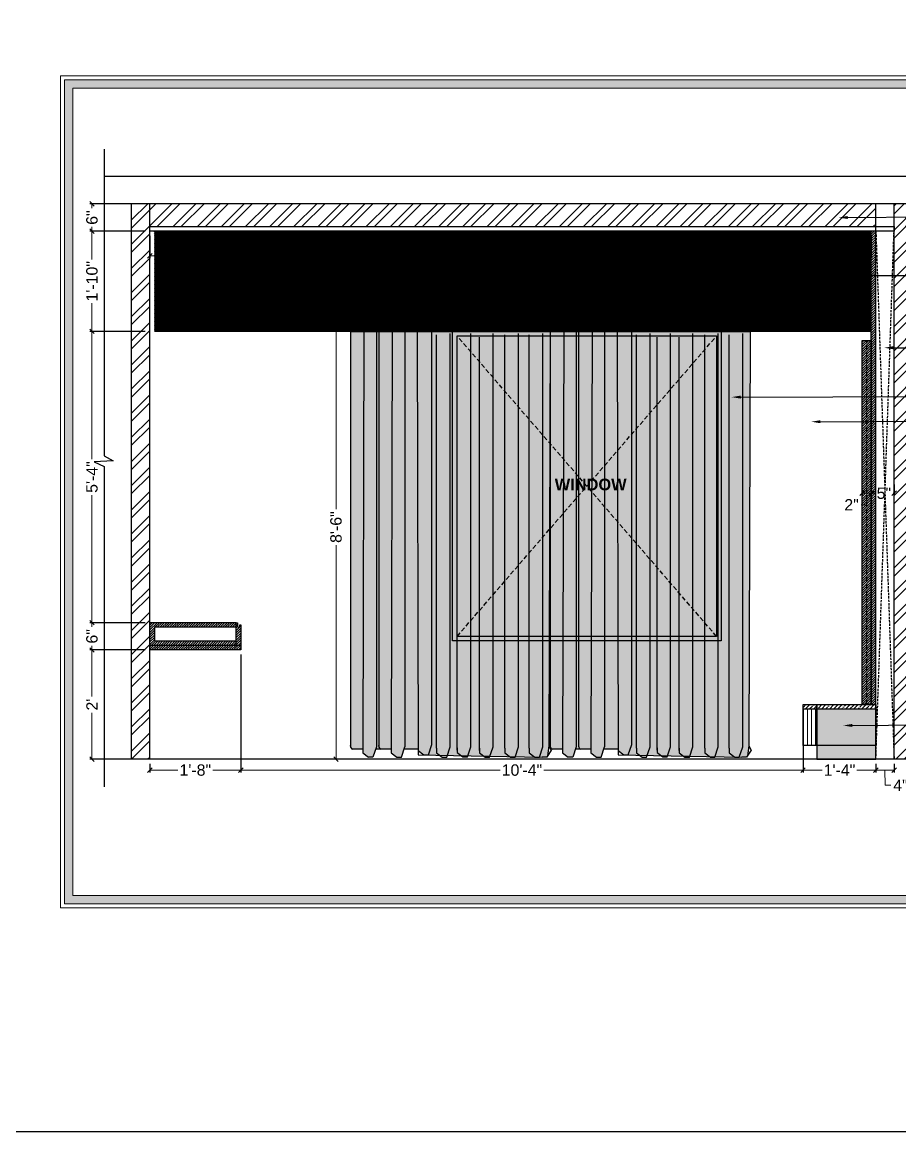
# Model space of a CAD drawing. Header units: millimetres. Extents: x 133760 to 136133, y -184957 to -182282.
# Drawn here: x 134083.9 to 134276.7, y -184956.9 to -184713.2 of the extents above; entities that cross this region are included whole.
import ezdxf
from ezdxf import colors
from ezdxf.entities.mleader import LeaderData, LeaderLine
from ezdxf.math import Vec2, Vec3

# ---------------------------------------------------------------- set-up
doc = ezdxf.new("R2010")
doc.units = ezdxf.units.MM
doc.header["$MEASUREMENT"] = 0
doc.header["$PDMODE"] = 35
doc.linetypes.add('00 . GROUND FLOOR$0$DASHED', pattern=[0.75, 0.5, -0.25])
doc.linetypes.add('DASHEDX2', pattern=[1.5, 1, -0.5])
doc.layers.get('Defpoints').update_dxf_attribs({"color": 220})
doc.layers.add('AR HATCH-7', color=7, linetype='Continuous')
doc.layers.add('Interior', color=250, linetype='Continuous')
for name, color, linetype, lineweight in [('Dimension', 10, 'DASHEDX2', 20), ('el', 7, 'Continuous', 20), ('Electrical', 84, 'Continuous', 30), ('ELEVATION', 250, 'Continuous', 9), ('FURNITURE', 32, 'Continuous', 9), ('FURNITURE-1', 252, 'Continuous', 13), ('GF FALSE CEILING', 6, 'Continuous', 35), ('hatch-rcc', 251, 'Continuous', 9), ('SECTION ( SLAB PLine )', 104, 'Continuous', 30), ('Text', 7, 'Continuous', 15), ('text1', 1, 'Continuous', 15), ('wall', 7, 'Continuous', 30)]:
    doc.layers.add(name, color=color, linetype=linetype, lineweight=lineweight)
doc.styles.add('Arial', font='arial.ttf')
doc.styles.get("Standard").update_dxf_attribs({"font": 'arial.ttf', "height": 6})
doc.styles.add('style4', font='ARIALN.TTF')
doc.dimstyles.new('ISO-25', dxfattribs={"dimtxt": 2.5, "dimasz": 1, "dimexe": 0.5, "dimexo": 1, "dimtad": 0, "dimdec": 0, "dimlunit": 4, "dimtxsty": 'Arial', "dimblk": 'OBLIQUE', "dimcen": 2.5, "dimclrd": 1, "dimclre": 1, "dimclrt": 5, "dimadec": 0, "dimazin": 0, "dimtfac": 1, "dimtdec": 0, "dimtmove": 0, "dimatfit": 3, "dimfxl": 1, "dimtfillclr": 5, "dimlwd": -1, "dimarcsym": 0})
pattern_1 = [(45, (-151.1323, -603.55936), (-0.26516504294, 0.26516504294), [])]

# ---------------------------------------------------------------- blocks, each defined once
blk = doc.blocks.new('TRFDGS')
at = {"lineweight": 25, "true_color": 0xfaf4e5, "transparency": 33554687}
h = blk.add_hatch(color=7, dxfattribs=at)
h.dxf.hatch_style = 1
h.paths.add_polyline_path([(16728.05, -15799.32), (16728.05, -15751.97), (16701.87, -15751.89), (16701.87, -15843.78), (16701.1, -15846.09), (16726.4, -15846.55), (16727.41, -15846.55), (16727.61, -15846.25), (16727.91, -15844.04)])
h.paths.add_polyline_path([(16695.83, -15751.84), (16693.05, -15751.84), (16692.81, -15844.54), (16692.81, -15845.61), (16694.07, -15846.55), (16695.08, -15846.55), (16695.83, -15844.29)])
h.paths.add_polyline_path([(16698.62, -15751.84), (16695.83, -15751.84), (16695.83, -15844.29), (16695.66, -15844.79), (16698.85, -15844.79), (16698.85, -15844.03)])
h.paths.add_polyline_path([(16701.87, -15751.89), (16701.87, -15751.84), (16698.62, -15751.84), (16698.85, -15845.11), (16700.11, -15846.05), (16701.11, -15846.05), (16701.87, -15843.78)])
h.paths.add_polyline_path([(16693.05, -15751.84), (16690.04, -15751.84), (16690.04, -15844.29, 0.227959), (16690.54, -15844.79), (16692.54, -15844.79), (16692.81, -15844.79), (16692.81, -15844.54)])
h.paths.add_polyline_path([(16689.52, -15751.84), (16686.74, -15751.84), (16686.5, -15844.54), (16686.5, -15845.61), (16687.76, -15846.55), (16688.77, -15846.55), (16689.52, -15844.29)])
h.paths.add_polyline_path([(16690.04, -15751.84), (16689.52, -15751.84), (16689.52, -15844.29), (16689.36, -15844.79), (16690.54, -15844.79, -0.414055), (16690.04, -15843.74)])
h.paths.add_polyline_path([(16686.74, -15751.84), (16683.73, -15751.84), (16683.73, -15844.29, 0.227959), (16684.24, -15844.79), (16686.5, -15844.79), (16686.5, -15844.54)])
at = {"lineweight": 25}
for p, q in [((16683.73, -15751.84), (16683.73, -15844.29)), ((16686.74, -15751.84), (16686.5, -15844.54)), ((16689.52, -15751.84), (16689.52, -15844.29)), ((16690.04, -15751.84), (16690.04, -15844.29)), ((16693.05, -15751.84), (16692.81, -15844.54)), ((16695.83, -15751.84), (16695.83, -15844.29)), ((16698.62, -15751.84), (16698.85, -15846.05)), ((16701.87, -15843.78), (16701.87, -15751.84)), ((16702.92, -15844.54), (16702.92, -15752.59)), ((16705.94, -15844.29), (16705.94, -15752.34)), ((16707.5, -15845.04), (16707.5, -15753.09)), ((16710.52, -15844.25), (16710.52, -15752.31)), ((16712.46, -15845.07), (16712.46, -15753.13)), ((16715.48, -15844.29), (16715.48, -15752.34)), ((16718.11, -15844.54), (16718.11, -15752.59)), ((16721.13, -15844.29), (16721.13, -15752.34)), ((16723.54, -15844.54), (16723.54, -15752.59)), ((16726.56, -15844.29), (16726.56, -15752.34)), ((16728.19, -15751.84), (16727.91, -15844.04)), ((16686.5, -15844.79), (16684.24, -15844.79)), ((16686.5, -15844.54), (16686.5, -15845.61)), ((16689.52, -15844.29), (16688.77, -15846.55)), ((16692.54, -15844.79), (16689.36, -15844.79)), ((16692.81, -15844.79), (16690.54, -15844.79)), ((16698.85, -15844.79), (16695.66, -15844.79)), ((16727.91, -15844.04), (16727.61, -15846.25)), ((16727.91, -15844.04), (16728.41, -15845.04)), ((16686.5, -15845.61), (16687.76, -15846.55)), ((16688.77, -15846.55), (16687.76, -15846.55)), ((16698.85, -15846.05), (16726.4, -15846.55)), ((16727.41, -15846.55), (16726.4, -15846.55)), ((16728.41, -15845.04), (16727.41, -15846.55))]:
    blk.add_line(p, q, dxfattribs=at)
for points in [[(16692.81, -15844.54), (16692.81, -15845.61), (16694.07, -15846.55), (16695.08, -15846.55), (16695.83, -15844.29)], [(16698.85, -15844.03), (16698.85, -15845.1), (16700.11, -15846.05), (16701.11, -15846.05), (16701.87, -15843.78)], [(16702.92, -15844.54), (16702.92, -15845.61), (16704.17, -15846.55), (16705.18, -15846.55), (16705.94, -15844.29)], [(16707.5, -15844.5), (16707.5, -15845.57), (16708.76, -15846.52), (16709.76, -15846.52), (16710.52, -15844.25)], [(16712.46, -15844.54), (16712.46, -15845.61), (16713.72, -15846.55), (16714.72, -15846.55), (16715.48, -15844.29)], [(16718.11, -15844.54), (16718.11, -15845.61), (16719.37, -15846.55), (16720.38, -15846.55), (16721.13, -15844.29)], [(16723.54, -15844.54), (16723.54, -15845.61), (16724.8, -15846.55), (16725.81, -15846.55), (16726.56, -15844.29)]]:
    blk.add_lwpolyline(points, dxfattribs=at)
for centre in [(16684.51, -15844.01), (16690.82, -15844.01)]:
    blk.add_arc(centre, 0.823, 160.6987, 250.6678, dxfattribs=at)
at = {"layer": 'Interior', "lineweight": 25}
for p, q in [((16683.73, -15751.84), (16728.19, -15751.97)), ((16690.04, -15751.84), (16728.19, -15751.84))]:
    blk.add_line(p, q, dxfattribs=at)
blk = doc.blocks.new('_Oblique')
at = {"layer": 'wall', "color": 0, "lineweight": -2}
blk.add_line((-0.5, -0.5), (0.5, 0.5), dxfattribs=at)
blk = doc.blocks.new('*D132')
at = {"layer": 'Defpoints', "color": 0, "transparency": 16777216}
for p in [(134131.93, -184851.08), (134111.93, -184875.08), (134131.93, -184877.47)]:
    blk.add_point(p, dxfattribs=at)
at = {"layer": 'FURNITURE', "color": 1, "lineweight": -2, "transparency": 16777216}
for p, q in [((134131.93, -184852.08), (134131.93, -184877.97)), ((134111.93, -184876.08), (134111.93, -184877.97))]:
    blk.add_line(p, q, dxfattribs=at)
at = {"layer": 'FURNITURE', "color": 1, "transparency": 16777216}
for p, q in [((134111.93, -184877.47), (134118.1, -184877.47)), ((134131.93, -184877.47), (134125.76, -184877.47))]:
    blk.add_line(p, q, dxfattribs=at)
at = {"layer": 'FURNITURE', "color": 1, "transparency": 16777216, "rotation": 180}
blk.add_blockref('_Oblique', (134111.93, -184877.47), dxfattribs=at)
at = {"layer": 'FURNITURE', "color": 1, "transparency": 16777216}
blk.add_blockref('_Oblique', (134131.93, -184877.47), dxfattribs=at)
at = {"layer": 'FURNITURE', "color": 5, "lineweight": 0, "transparency": 16777216, "insert": (134121.93, -184877.47), "char_height": 2.5, "attachment_point": 5, "style": 'Arial'}
blk.add_mtext('1\'-8"', dxfattribs=at)
blk = doc.blocks.new('*D133')
at = {"layer": 'Defpoints', "color": 0, "transparency": 16777216}
for p in [(134131.93, -184851.08), (134255.43, -184867.58), (134255.43, -184877.47)]:
    blk.add_point(p, dxfattribs=at)
at = {"layer": 'FURNITURE', "color": 1, "lineweight": -2, "transparency": 16777216}
for p, q in [((134131.93, -184852.08), (134131.93, -184877.97)), ((134255.43, -184868.58), (134255.43, -184877.97))]:
    blk.add_line(p, q, dxfattribs=at)
at = {"layer": 'FURNITURE', "color": 1, "transparency": 16777216}
for p, q in [((134131.93, -184877.47), (134188.88, -184877.47)), ((134255.43, -184877.47), (134198.48, -184877.47))]:
    blk.add_line(p, q, dxfattribs=at)
at = {"layer": 'FURNITURE', "color": 1, "transparency": 16777216, "rotation": 180}
blk.add_blockref('_Oblique', (134131.93, -184877.47), dxfattribs=at)
at = {"layer": 'FURNITURE', "color": 1, "transparency": 16777216}
blk.add_blockref('_Oblique', (134255.43, -184877.47), dxfattribs=at)
at = {"layer": 'FURNITURE', "color": 5, "lineweight": 0, "transparency": 16777216, "insert": (134193.68, -184877.47), "char_height": 2.5, "attachment_point": 5, "style": 'Arial'}
blk.add_mtext('10\'-4"', dxfattribs=at)
blk = doc.blocks.new('*D134')
at = {"layer": 'Defpoints', "color": 0, "transparency": 16777216}
for p in [(134255.43, -184867.58), (134271.43, -184875.08), (134271.43, -184877.47)]:
    blk.add_point(p, dxfattribs=at)
at = {"layer": 'FURNITURE', "color": 1, "lineweight": -2, "transparency": 16777216}
for p, q in [((134255.43, -184868.58), (134255.43, -184877.97)), ((134271.43, -184876.08), (134271.43, -184877.97))]:
    blk.add_line(p, q, dxfattribs=at)
at = {"layer": 'FURNITURE', "color": 1, "transparency": 16777216}
for p, q in [((134255.43, -184877.47), (134259.6, -184877.47)), ((134271.43, -184877.47), (134267.26, -184877.47))]:
    blk.add_line(p, q, dxfattribs=at)
at = {"layer": 'FURNITURE', "color": 1, "transparency": 16777216, "rotation": 180}
blk.add_blockref('_Oblique', (134255.43, -184877.47), dxfattribs=at)
at = {"layer": 'FURNITURE', "color": 1, "transparency": 16777216}
blk.add_blockref('_Oblique', (134271.43, -184877.47), dxfattribs=at)
at = {"layer": 'FURNITURE', "color": 5, "lineweight": 0, "transparency": 16777216, "insert": (134263.43, -184877.47), "char_height": 2.5, "attachment_point": 5, "style": 'Arial'}
blk.add_mtext('1\'-4"', dxfattribs=at)
blk = doc.blocks.new('*D135')
at = {"layer": 'Defpoints', "color": 0, "transparency": 16777216}
for p in [(134271.43, -184875.08), (134275.43, -184875.08), (134275.43, -184877.47)]:
    blk.add_point(p, dxfattribs=at)
at = {"layer": 'FURNITURE', "color": 1, "lineweight": -2, "transparency": 16777216}
for p, q in [((134271.43, -184876.08), (134271.43, -184877.97)), ((134275.43, -184876.08), (134275.43, -184877.97))]:
    blk.add_line(p, q, dxfattribs=at)
at = {"layer": 'FURNITURE', "color": 1, "transparency": 16777216}
for p, q in [((134271.43, -184877.47), (134275.43, -184877.47)), ((134273.43, -184877.47), (134273.48, -184880.8)), ((134273.48, -184880.8), (134274.73, -184880.8))]:
    blk.add_line(p, q, dxfattribs=at)
at = {"layer": 'FURNITURE', "color": 1, "transparency": 16777216, "rotation": 180}
blk.add_blockref('_Oblique', (134271.43, -184877.47), dxfattribs=at)
at = {"layer": 'FURNITURE', "color": 1, "transparency": 16777216}
blk.add_blockref('_Oblique', (134275.43, -184877.47), dxfattribs=at)
at = {"layer": 'FURNITURE', "color": 5, "lineweight": 0, "transparency": 16777216, "insert": (134276.84, -184880.8), "char_height": 2.5, "attachment_point": 5, "style": 'Arial'}
blk.add_mtext('4"', dxfattribs=at)
blk = doc.blocks.new('*D136')
at = {"layer": 'Defpoints', "color": 0, "transparency": 16777216}
for p in [(134099.23, -184851.08), (134111.93, -184851.08), (134111.93, -184875.08)]:
    blk.add_point(p, dxfattribs=at)
at = {"layer": 'FURNITURE', "color": 1, "lineweight": -2, "transparency": 16777216}
for p, q in [((134110.93, -184851.08), (134098.73, -184851.08)), ((134110.93, -184875.08), (134098.73, -184875.08))]:
    blk.add_line(p, q, dxfattribs=at)
at = {"layer": 'FURNITURE', "color": 1, "transparency": 16777216}
for p, q in [((134099.23, -184851.08), (134099.23, -184861.28)), ((134099.23, -184875.08), (134099.23, -184864.88))]:
    blk.add_line(p, q, dxfattribs=at)
for p, rotation in [((134099.23, -184851.08), 90), ((134099.23, -184875.08), 270)]:
    blk.add_blockref('_Oblique', p, dxfattribs=dict(at, rotation=rotation))
at = {"layer": 'FURNITURE', "color": 5, "lineweight": 0, "transparency": 16777216, "insert": (134099.23, -184863.08), "char_height": 2.5, "attachment_point": 5, "rotation": 90, "style": 'Arial'}
blk.add_mtext("2'", dxfattribs=at)
blk = doc.blocks.new('*D137')
at = {"layer": 'Defpoints', "color": 0, "transparency": 16777216}
for p in [(134099.23, -184845.08), (134111.93, -184845.08), (134111.93, -184851.08)]:
    blk.add_point(p, dxfattribs=at)
at = {"layer": 'FURNITURE', "color": 1, "lineweight": -2, "transparency": 16777216}
for p, q in [((134110.93, -184845.08), (134098.73, -184845.08)), ((134110.93, -184851.08), (134098.73, -184851.08))]:
    blk.add_line(p, q, dxfattribs=at)
at = {"layer": 'FURNITURE', "color": 1, "transparency": 16777216}
for p, q in [((134099.23, -184845.08), (134099.23, -184846.01)), ((134099.23, -184851.08), (134099.23, -184850.15))]:
    blk.add_line(p, q, dxfattribs=at)
for p, rotation in [((134099.23, -184845.08), 90), ((134099.23, -184851.08), 270)]:
    blk.add_blockref('_Oblique', p, dxfattribs=dict(at, rotation=rotation))
at = {"layer": 'FURNITURE', "color": 5, "lineweight": 0, "transparency": 16777216, "insert": (134099.23, -184848.08), "char_height": 2.5, "attachment_point": 5, "rotation": 90, "style": 'Arial'}
blk.add_mtext('6"', dxfattribs=at)
blk = doc.blocks.new('*D138')
at = {"layer": 'Defpoints', "color": 0, "transparency": 16777216}
for p in [(134099.23, -184781.08), (134111.93, -184781.08), (134111.93, -184845.08)]:
    blk.add_point(p, dxfattribs=at)
at = {"layer": 'FURNITURE', "color": 1, "lineweight": -2, "transparency": 16777216}
for p, q in [((134110.93, -184781.08), (134098.73, -184781.08)), ((134110.93, -184845.08), (134098.73, -184845.08))]:
    blk.add_line(p, q, dxfattribs=at)
at = {"layer": 'FURNITURE', "color": 1, "transparency": 16777216}
for p, q in [((134099.23, -184781.08), (134099.23, -184809.13)), ((134099.23, -184845.08), (134099.23, -184817.03))]:
    blk.add_line(p, q, dxfattribs=at)
for p, rotation in [((134099.23, -184781.08), 90), ((134099.23, -184845.08), 270)]:
    blk.add_blockref('_Oblique', p, dxfattribs=dict(at, rotation=rotation))
at = {"layer": 'FURNITURE', "color": 5, "lineweight": 0, "transparency": 16777216, "insert": (134099.23, -184813.08), "char_height": 2.5, "attachment_point": 5, "rotation": 90, "style": 'Arial'}
blk.add_mtext('5\'-4"', dxfattribs=at)
blk = doc.blocks.new('*D139')
at = {"layer": 'Defpoints', "color": 0, "transparency": 16777216}
for p in [(134099.23, -184759.08), (134111.93, -184759.08), (134111.93, -184781.08)]:
    blk.add_point(p, dxfattribs=at)
at = {"layer": 'FURNITURE', "color": 1, "lineweight": -2, "transparency": 16777216}
for p, q in [((134110.93, -184759.08), (134098.73, -184759.08)), ((134110.93, -184781.08), (134098.73, -184781.08))]:
    blk.add_line(p, q, dxfattribs=at)
at = {"layer": 'FURNITURE', "color": 1, "transparency": 16777216}
for p, q in [((134099.23, -184759.08), (134099.23, -184765.28)), ((134099.23, -184781.08), (134099.23, -184774.88))]:
    blk.add_line(p, q, dxfattribs=at)
for p, rotation in [((134099.23, -184759.08), 90), ((134099.23, -184781.08), 270)]:
    blk.add_blockref('_Oblique', p, dxfattribs=dict(at, rotation=rotation))
at = {"layer": 'FURNITURE', "color": 5, "lineweight": 0, "transparency": 16777216, "insert": (134099.23, -184770.08), "char_height": 2.5, "attachment_point": 5, "rotation": 90, "style": 'Arial'}
blk.add_mtext('1\'-10"', dxfattribs=at)
blk = doc.blocks.new('*D140')
at = {"layer": 'Defpoints', "color": 0, "transparency": 16777216}
for p in [(134099.23, -184753.08), (134111.93, -184753.08), (134111.93, -184759.08)]:
    blk.add_point(p, dxfattribs=at)
at = {"layer": 'FURNITURE', "color": 1, "lineweight": -2, "transparency": 16777216}
for p, q in [((134110.93, -184753.08), (134098.73, -184753.08)), ((134110.93, -184759.08), (134098.73, -184759.08))]:
    blk.add_line(p, q, dxfattribs=at)
at = {"layer": 'FURNITURE', "color": 1, "transparency": 16777216}
for p, q in [((134099.23, -184753.08), (134099.23, -184754.01)), ((134099.23, -184759.08), (134099.23, -184758.15))]:
    blk.add_line(p, q, dxfattribs=at)
for p, rotation in [((134099.23, -184753.08), 90), ((134099.23, -184759.08), 270)]:
    blk.add_blockref('_Oblique', p, dxfattribs=dict(at, rotation=rotation))
at = {"layer": 'FURNITURE', "color": 5, "lineweight": 0, "transparency": 16777216, "insert": (134099.23, -184756.08), "char_height": 2.5, "attachment_point": 5, "rotation": 90, "style": 'Arial'}
blk.add_mtext('6"', dxfattribs=at)
blk = doc.blocks.new('zw$7A8B')
at = {"layer": 'Electrical', "lineweight": 9}
for p, q in [((0, 12), (0, 2.9)), ((0.28, 2.07), (47.72, 2.07)), ((0.81, 1.24), (47.19, 1.24)), ((3.04, 0), (44.96, 0))]:
    blk.add_line(p, q, dxfattribs=at)
at = {"layer": 'Electrical', "lineweight": 9, "ltscale": 2}
for p, q in [((0, 12), (48, 12)), ((0, 2.9), (0, 12)), ((48, 12), (48, 2.9)), ((48, 2.9), (0, 2.9))]:
    blk.add_line(p, q, dxfattribs=at)
at = {"layer": 'Electrical', "lineweight": 9, "ltscale": 15}
for p, q in [((0, 10.69), (48, 10.69)), ((0, 9.53), (48, 9.53))]:
    blk.add_line(p, q, dxfattribs=at)
at = {"layer": 'Electrical', "lineweight": 9}
for centre, start, end in [((3.61, 3.64), 191.5479, 261.1486), ((44.39, 3.64), 278.8514, 348.4521)]:
    blk.add_arc(centre, 3.68, start, end, dxfattribs=at)
at = {"layer": 'Electrical', "ltscale": 10, "insert": (21.28, 7.81), "char_height": 2.929, "width": 6.7046, "attachment_point": 1}
blk.add_mtext('AC', dxfattribs=at)
blk = doc.blocks.new('*D141')
at = {"layer": 'Defpoints', "color": 0, "transparency": 16777216}
for p in [(134111.93, -184759.08), (134191.18, -184764.49), (134191.18, -184768.59)]:
    blk.add_point(p, dxfattribs=at)
at = {"layer": 'FURNITURE', "color": 1, "lineweight": -2, "transparency": 16777216}
for p, q in [((134111.93, -184760.08), (134111.93, -184764.99)), ((134191.18, -184767.59), (134191.18, -184763.99))]:
    blk.add_line(p, q, dxfattribs=at)
at = {"layer": 'FURNITURE', "color": 1, "transparency": 16777216}
for p, q in [((134111.93, -184764.49), (134147.6, -184764.49)), ((134191.18, -184764.49), (134155.51, -184764.49))]:
    blk.add_line(p, q, dxfattribs=at)
at = {"layer": 'FURNITURE', "color": 1, "transparency": 16777216, "rotation": 180}
blk.add_blockref('_Oblique', (134111.93, -184764.49), dxfattribs=at)
at = {"layer": 'FURNITURE', "color": 1, "transparency": 16777216}
blk.add_blockref('_Oblique', (134191.18, -184764.49), dxfattribs=at)
at = {"layer": 'FURNITURE', "color": 5, "lineweight": 0, "transparency": 16777216, "insert": (134151.55, -184764.49), "char_height": 2.5, "attachment_point": 5, "style": 'Arial'}
blk.add_mtext('6\'-7"', dxfattribs=at)
blk = doc.blocks.new('*D142')
at = {"layer": 'Defpoints', "color": 0, "transparency": 16777216}
for p in [(134270.43, -184759.08), (134270.43, -184764.49), (134191.18, -184768.59)]:
    blk.add_point(p, dxfattribs=at)
at = {"layer": 'FURNITURE', "color": 1, "lineweight": -2, "transparency": 16777216}
for p, q in [((134270.43, -184760.08), (134270.43, -184764.99)), ((134191.18, -184767.59), (134191.18, -184763.99))]:
    blk.add_line(p, q, dxfattribs=at)
at = {"layer": 'FURNITURE', "color": 1, "transparency": 16777216}
for p, q in [((134191.18, -184764.49), (134226.85, -184764.49)), ((134270.43, -184764.49), (134234.76, -184764.49))]:
    blk.add_line(p, q, dxfattribs=at)
at = {"layer": 'FURNITURE', "color": 1, "transparency": 16777216, "rotation": 180}
blk.add_blockref('_Oblique', (134191.18, -184764.49), dxfattribs=at)
at = {"layer": 'FURNITURE', "color": 1, "transparency": 16777216}
blk.add_blockref('_Oblique', (134270.43, -184764.49), dxfattribs=at)
at = {"layer": 'FURNITURE', "color": 5, "lineweight": 0, "transparency": 16777216, "insert": (134230.8, -184764.49), "char_height": 2.5, "attachment_point": 5, "style": 'Arial'}
blk.add_mtext('6\'-7"', dxfattribs=at)
blk = doc.blocks.new('*D33')
at = {"layer": 'Defpoints', "color": 0, "transparency": 16777216}
for p in [(134270.43, -184813.7), (134275.43, -184813.7), (134275.43, -184816.65)]:
    blk.add_point(p, dxfattribs=at)
at = {"layer": 'FURNITURE', "color": 1, "lineweight": -2, "transparency": 16777216}
for p, q in [((134270.43, -184814.7), (134270.43, -184817.15)), ((134275.43, -184814.7), (134275.43, -184817.15))]:
    blk.add_line(p, q, dxfattribs=at)
at = {"layer": 'FURNITURE', "color": 1, "transparency": 16777216}
for p, q in [((134270.43, -184816.65), (134271.13, -184816.65)), ((134275.43, -184816.65), (134275.25, -184816.65))]:
    blk.add_line(p, q, dxfattribs=at)
at = {"layer": 'FURNITURE', "color": 1, "transparency": 16777216, "rotation": 180}
blk.add_blockref('_Oblique', (134270.43, -184816.65), dxfattribs=at)
at = {"layer": 'FURNITURE', "color": 1, "transparency": 16777216}
blk.add_blockref('_Oblique', (134275.43, -184816.65), dxfattribs=at)
at = {"layer": 'FURNITURE', "color": 5, "transparency": 16777216, "insert": (134273.19, -184816.65), "char_height": 2.5, "attachment_point": 5, "style": 'Arial'}
blk.add_mtext('5"', dxfattribs=at)
blk = doc.blocks.new('16')
at = {"layer": 'hatch-rcc', "color": 1, "lineweight": 30}
blk.add_lwpolyline([(392822.83, -38266.87), (392825.13, -38266.87), (392825.13, -38269.2), (392822.83, -38269.2)], close=True, dxfattribs=at)
at = {"layer": 'hatch-rcc', "color": 1}
blk.add_lwpolyline([(392822.89, -38266.93), (392825.07, -38266.93), (392825.07, -38269.14), (392822.89, -38269.14)], close=True, dxfattribs=at)
for centre in [(392823.98, -38267.42), (392823.44, -38268.48), (392824.52, -38268.48)]:
    blk.add_circle(centre, 0.195, dxfattribs=at)
blk = doc.blocks.new('*D167')
at = {"layer": 'Defpoints', "color": 0, "transparency": 16777216}
for p in [(134176.7, -184773.08), (134152.84, -184875.08), (134182.46, -184875.08)]:
    blk.add_point(p, dxfattribs=at)
at = {"layer": 'FURNITURE', "color": 1, "lineweight": -2, "transparency": 16777216}
for p, q in [((134175.7, -184773.08), (134152.34, -184773.08)), ((134181.46, -184875.08), (134152.34, -184875.08))]:
    blk.add_line(p, q, dxfattribs=at)
at = {"layer": 'FURNITURE', "color": 1, "transparency": 16777216}
for p, q in [((134152.84, -184773.08), (134152.84, -184820.13)), ((134152.84, -184875.08), (134152.84, -184828.03))]:
    blk.add_line(p, q, dxfattribs=at)
for p, rotation in [((134152.84, -184773.08), 90), ((134152.84, -184875.08), 270)]:
    blk.add_blockref('_Oblique', p, dxfattribs=dict(at, rotation=rotation))
at = {"layer": 'FURNITURE', "color": 5, "transparency": 16777216, "insert": (134152.84, -184824.08), "char_height": 2.5, "attachment_point": 5, "rotation": 90, "style": 'Arial'}
blk.add_mtext('8\'-6"', dxfattribs=at)
blk = doc.blocks.new('*D253')
at = {"layer": 'Defpoints', "color": 0, "transparency": 16777216}
for p in [(134270.43, -184813.7), (134268.43, -184814.96), (134268.43, -184816.65)]:
    blk.add_point(p, dxfattribs=at)
at = {"layer": 'FURNITURE', "color": 1, "lineweight": -2, "transparency": 16777216}
for p, q in [((134268.43, -184815.96), (134268.43, -184817.15)), ((134270.43, -184814.7), (134270.43, -184817.15))]:
    blk.add_line(p, q, dxfattribs=at)
at = {"layer": 'FURNITURE', "color": 1, "transparency": 16777216}
for p, q in [((134270.43, -184816.65), (134268.43, -184816.65)), ((134269.43, -184816.65), (134269.43, -184819.18)), ((134269.43, -184819.18), (134268.18, -184819.18))]:
    blk.add_line(p, q, dxfattribs=at)
at = {"layer": 'FURNITURE', "color": 1, "transparency": 16777216, "rotation": 180}
blk.add_blockref('_Oblique', (134268.43, -184816.65), dxfattribs=at)
at = {"layer": 'FURNITURE', "color": 1, "transparency": 16777216}
blk.add_blockref('_Oblique', (134270.43, -184816.65), dxfattribs=at)
at = {"layer": 'FURNITURE', "color": 5, "transparency": 16777216, "insert": (134266.09, -184819.18), "char_height": 2.5, "attachment_point": 5, "style": 'Arial'}
blk.add_mtext('2"', dxfattribs=at)

msp = doc.modelspace()

# ---------------------------------------------------------------- hatches: boundary and pattern name
at = {"layer": 'AR HATCH-7', "lineweight": 0, "true_color": 0x939598, "transparency": 33554687}
h = msp.add_hatch(dxfattribs=at)
h.set_pattern_fill('ANSI32', color=252, scale=10)
h.set_pattern_definition([(45, (-50.5192, -1639.7854), (-2.65165043, 2.65165043), []), (45, (-48.7514, -1639.7854), (-2.65165043, 2.65165043), [])])
h.paths.add_polyline_path([(134107.93, -184753.08), (134111.93, -184753.08), (134111.93, -184875.08), (134107.93, -184875.08)])
h.paths.add_polyline_path([(134280.43, -184875.08), (134275.43, -184875.08), (134275.43, -184753.08), (134280.43, -184753.08)])
at = {"layer": 'Dimension', "true_color": 0xd39e00, "transparency": 33554687}
h = msp.add_hatch(color=42, dxfattribs=at)
h.paths.add_polyline_path([(134093.19, -184725.84), (134093.19, -184906.85), (134350.35, -184906.85), (134350.35, -184725.84)])
h.paths.add_polyline_path([(134095, -184727.64), (134348.55, -184727.64), (134348.55, -184905.04), (134095, -184905.04)], flags=16)
at = {"layer": 'FURNITURE', "lineweight": 30, "true_color": 0xe5e9e2, "transparency": 33554687}
h = msp.add_hatch(dxfattribs=at)
h.set_pattern_fill('ANSI31', color=254)
h.set_pattern_definition([(45, (231.11272, -1348.14109), (-0.08838834765, 0.08838834765), [])])
h.paths.add_polyline_path([(134270.43, -184759.08), (134112.93, -184759.08), (134112.93, -184781.08), (134155.99, -184781.08), (134155.99, -184781.08), (134156.23, -184781.08), (134162.22, -184781.08), (134162.22, -184781.08), (134199.89, -184781.08), (134270.43, -184781.08)])
at = {"layer": 'FURNITURE', "lineweight": 25, "transparency": 33554534}
h = msp.add_hatch(dxfattribs=at)
h.set_pattern_fill('ANSI31', color=256, scale=3)
h.paths.add_polyline_path([(134270.43, -184759.08), (134271.43, -184759.08), (134271.43, -184863.08), (134270.43, -184863.08)])
h = msp.add_hatch(dxfattribs=at)
h.set_pattern_fill('ANSI31', color=256, scale=3)
h.paths.add_polyline_path([(134268.43, -184783.08), (134270.43, -184783.08), (134270.43, -184863.08), (134268.43, -184863.08)])
h = msp.add_hatch(dxfattribs=at)
h.set_pattern_fill('ANSI31', color=256, scale=3)
h.set_pattern_definition(pattern_1)
h.paths.add_polyline_path([(134111.93, -184847.78), (134112.93, -184847.79), (134112.93, -184849.08), (134130.93, -184849.08), (134130.93, -184850.08), (134111.93, -184850.08)])
h.paths.add_polyline_path([(134111.93, -184845.08), (134130.93, -184845.08), (134130.93, -184846.08), (134112.93, -184846.08), (134112.93, -184847.79), (134111.93, -184847.78)])
h = msp.add_hatch(dxfattribs=at)
h.set_pattern_fill('ANSI31', color=256, scale=3)
h.set_pattern_definition(pattern_1)
h.paths.add_polyline_path([(134111.93, -184850.08), (134131.93, -184850.08), (134131.93, -184851.08), (134111.93, -184851.08)])
edge = h.paths.add_edge_path()
edge.add_line((134130.93, -184845.08), (134131.18, -184845.08))
edge.add_line((134131.18, -184845.08), (134131.18, -184845.83))
edge.add_arc((134131.43, -184845.83), 0.25, 180, 360)
edge.add_line((134131.68, -184845.83), (134131.68, -184845.58))
edge.add_line((134131.68, -184845.58), (134131.93, -184845.58))
edge.add_line((134131.93, -184845.58), (134131.93, -184850.08))
edge.add_line((134131.93, -184850.08), (134130.93, -184850.08))
edge.add_line((134130.93, -184850.08), (134130.93, -184845.08))
at = {"layer": 'FURNITURE', "lineweight": 0, "true_color": 0x636466, "transparency": 33554687}
h = msp.add_hatch(dxfattribs=at)
h.set_pattern_fill('ANSI35', color=251, scale=5)
h.set_pattern_definition([(45, (-195.7714, -380.5644), (-0.8838834765, 0.8838834765), []), (45, (-194.8875, -380.5644), (-0.8838834765, 0.8838834765), [1.5625, -0.3125, 0, -0.3125])])
h.paths.add_polyline_path([(134258.43, -184863.08), (134271.43, -184863.08), (134271.43, -184864.08), (134258.43, -184864.08)])
h.paths.add_polyline_path([(134255.43, -184863.08), (134258.43, -184863.08), (134258.43, -184864.08), (134255.43, -184864.08)])
h = msp.add_hatch(dxfattribs=at)
h.set_pattern_fill('ANSI31', color=251, scale=7, angle=45)
h.set_pattern_definition([(90, (-536.4958, -90.5864), (-0.875, 0), [])])
h.paths.add_polyline_path([(134258.43, -184872.08), (134255.43, -184872.08), (134255.43, -184864.08), (134258.43, -184864.08)])
at = {"layer": 'FURNITURE', "lineweight": 0, "true_color": 0xbbab95, "transparency": 33554687}
h = msp.add_hatch(color=253, dxfattribs=at)
h.dxf.hatch_style = 1
h.paths.add_polyline_path([(134258.43, -184872.08), (134271.43, -184872.08), (134271.43, -184875.08), (134258.43, -184875.08)])
h.paths.add_polyline_path([(134258.43, -184864.08), (134271.43, -184864.08), (134271.43, -184872.08), (134258.43, -184872.08)])
at = {"layer": 'FURNITURE-1', "lineweight": 0, "transparency": 33554572}
h = msp.add_hatch(dxfattribs=at)
h.set_pattern_fill('ANSI32', color=6, scale=10)
h.set_pattern_definition([(45, (-50.5192, -1639.7854), (-2.65165043, 2.65165043), []), (45, (-48.7514, -1639.7854), (-2.65165043, 2.65165043), [])])
h.paths.add_polyline_path([(134111.93, -184753.08), (134271.43, -184753.08), (134271.43, -184758.08), (134111.93, -184758.08)])

# ---------------------------------------------------------------- linework, layer by layer
at = {"layer": 'Dimension', "color": 42, "linetype": 'Continuous', "true_color": 0xd39e00, "transparency": 33554687}
for points in [[(134092.29, -184724.94), (134351.25, -184724.94), (134351.25, -184907.75), (134092.29, -184907.75)], [(134093.19, -184725.84), (134350.35, -184725.84), (134350.35, -184906.85), (134093.19, -184906.85)], [(134095, -184727.64), (134348.55, -184727.64), (134348.55, -184905.04), (134095, -184905.04)]]:
    msp.add_lwpolyline(points, close=True, dxfattribs=at)
at = {"layer": 'ELEVATION', "color": 9, "linetype": 'DASHEDX2', "lineweight": 25, "true_color": 0xc7c8ca}
for p, q in [((134179.43, -184848.08), (134236.43, -184782.08)), ((134236.43, -184848.08), (134179.43, -184782.08))]:
    msp.add_line(p, q, dxfattribs=at)
at = {"layer": 'ELEVATION', "color": 5, "lineweight": 25}
for points in [[(134178.43, -184781.08), (134237.43, -184781.08), (134237.43, -184849.08), (134178.43, -184849.08)], [(134179.43, -184782.08), (134236.43, -184782.08), (134236.43, -184848.08), (134179.43, -184848.08)]]:
    msp.add_lwpolyline(points, close=True, dxfattribs=at)
at = {"layer": 'FURNITURE', "lineweight": 30}
for p, q in [((134112.93, -184753.08), (134112.93, -184753.08)), ((134271.43, -184875.08), (134271.43, -184753.08)), ((134270.43, -184863.08), (134270.43, -184759.08)), ((134270.43, -184781.08), (134112.93, -184781.08)), ((134130.93, -184845.08), (134111.93, -184845.08)), ((134131.93, -184850.08), (134111.93, -184850.08)), ((134271.43, -184864.08), (134255.43, -184864.08))]:
    msp.add_line(p, q, dxfattribs=at)
at = {"layer": 'FURNITURE', "linetype": '00 . GROUND FLOOR$0$DASHED', "lineweight": 25}
for p, q in [((134271.43, -184875.08), (134275.43, -184758.58)), ((134271.43, -184759.08), (134275.43, -184875.08))]:
    msp.add_line(p, q, dxfattribs=at)
at = {"layer": 'FURNITURE', "color": 3, "linetype": 'DASHEDX2', "lineweight": 30}
for p, q in [((134270.43, -184775.77), (134112.93, -184775.77)), ((134269.43, -184863.08), (134269.43, -184783.08))]:
    msp.add_line(p, q, dxfattribs=at)
at = {"layer": 'FURNITURE', "color": 3, "lineweight": 30}
msp.add_lwpolyline([(133760.11, -183815.68), (134732.43, -183815.68), (134732.43, -184956.93), (133760.11, -184956.93)], close=True, dxfattribs=at)
at = {"layer": 'FURNITURE', "color": 252, "lineweight": 25, "true_color": 0x939598, "transparency": 33554687}
msp.add_lwpolyline([(134101.93, -184741.08), (134101.93, -184808.45), (134103.85, -184809.5), (134099.73, -184809.75), (134101.93, -184810.77), (134101.93, -184881.17)], dxfattribs=at)
at = {"layer": 'FURNITURE', "lineweight": 30}
for points in [[(134268.43, -184783.08), (134270.43, -184783.08), (134270.43, -184863.08), (134268.43, -184863.08)], [(134258.43, -184872.08), (134255.43, -184872.08), (134255.43, -184863.08), (134258.43, -184863.08)], [(134271.43, -184872.08), (134258.43, -184872.08), (134258.43, -184863.08), (134271.43, -184863.08)], [(134271.43, -184872.08), (134258.43, -184872.08), (134258.43, -184875.08), (134271.43, -184875.08)]]:
    msp.add_lwpolyline(points, close=True, dxfattribs=at)
msp.add_lwpolyline([(134130.93, -184850.08), (134130.93, -184845.08), (134131.18, -184845.08), (134131.18, -184845.83, 1), (134131.68, -184845.83), (134131.68, -184845.58), (134131.93, -184845.58), (134131.93, -184851.08), (134111.93, -184851.08)], format="xyb", dxfattribs=at)
msp.add_lwpolyline([(134130.93, -184846.08), (134112.93, -184846.08), (134112.93, -184849.08), (134130.93, -184849.08)], dxfattribs=at)
at = {"layer": 'GF FALSE CEILING', "lineweight": 30}
msp.add_lwpolyline([(134111.93, -184758.08), (134275.43, -184758.08), (134275.43, -184759.08), (134111.93, -184759.08)], close=True, dxfattribs=at)
at = {"layer": 'SECTION ( SLAB PLine )', "color": 1}
for p, q in [((134286.43, -184747.08), (134101.93, -184747.08)), ((134286.43, -184753.08), (134101.93, -184753.08)), ((134286.43, -184875.08), (134101.93, -184875.08))]:
    msp.add_line(p, q, dxfattribs=at)
at = {"layer": 'wall', "lineweight": 30}
for p, q in [((134107.93, -184875.08), (134107.93, -184753.08)), ((134111.93, -184875.08), (134111.93, -184753.08)), ((134275.43, -184875.08), (134275.43, -184753.08))]:
    msp.add_line(p, q, dxfattribs=at)

# ---------------------------------------------------------------- block references
at = {"layer": 'el', "color": 18, "true_color": 0x000000, "xscale": 1.274012090250485, "yscale": 1.274012090250485, "zscale": 1.274012090250485}
msp.add_blockref('16', (-366283.31, -136019.14), dxfattribs=at)
at = {"layer": 'Electrical', "xscale": 0.7489426752260139, "yscale": 0.7489426752260139, "zscale": 0.7489426752260139}
msp.add_blockref('zw$7A8B', (134173.2, -184777.57), dxfattribs=at)
at = {"layer": 'Interior', "xscale": 0.9873777522829827, "yscale": 0.9873777522829827, "zscale": 0.9873777522829827}
for p in [(117682.84, -169228.07), (117726.74, -169228.07)]:
    msp.add_blockref('TRFDGS', p, dxfattribs=at)

# ---------------------------------------------------------------- texts
at = {"layer": 'Text', "lineweight": 0, "insert": (134199.89, -184813.43, -0.01), "char_height": 2.5757, "width": 28.5831, "attachment_point": 1}
msp.add_mtext('{\\fArial Rounded MT Bold|b0|i0|c0|p34; WINDOW}', dxfattribs=at)

# ---------------------------------------------------------------- dimensions: what is measured, and where the dimension line sits
at = {"layer": 'FURNITURE', "lineweight": 0}
for base, p1, p2, picture, middle in [((134099.23, -184753.08), (134111.93, -184759.08), (134111.93, -184753.08), '*D140', (134099.23, -184756.08)), ((134099.23, -184759.08), (134111.93, -184781.08), (134111.93, -184759.08), '*D139', (134099.23, -184770.08)), ((134099.23, -184781.08), (134111.93, -184845.08), (134111.93, -184781.08), '*D138', (134099.23, -184813.08)), ((134099.23, -184845.08), (134111.93, -184851.08), (134111.93, -184845.08), '*D137', (134099.23, -184848.08)), ((134099.23, -184851.08), (134111.93, -184875.08), (134111.93, -184851.08), '*D136', (134099.23, -184863.08))]:
    dim = msp.add_linear_dim(base=base, p1=p1, p2=p2, angle=90, dimstyle='ISO-25', override={"dimtmove": 1}, dxfattribs=at)
    dim.commit()
    dim.dimension.update_dxf_attribs({"geometry": picture, "text_midpoint": middle})
for base, p1, p2, picture, middle in [((134191.18, -184764.49), (134111.93, -184759.08), (134191.18, -184768.59), '*D141', (134151.55, -184764.49)), ((134270.43, -184764.49), (134191.18, -184768.59), (134270.43, -184759.08), '*D142', (134230.8, -184764.49)), ((134131.93, -184877.47), (134111.93, -184875.08), (134131.93, -184851.08), '*D132', (134121.93, -184877.47)), ((134255.4294, -184877.4695), (134131.929, -184851.0795), (134255.4294, -184867.5806), '*D133', (134193.6792, -184877.4695)), ((134271.43, -184877.47), (134255.43, -184867.58), (134271.43, -184875.08), '*D134', (134263.43, -184877.47))]:
    dim = msp.add_linear_dim(base=base, p1=p1, p2=p2, dimstyle='ISO-25', override={"dimtmove": 1}, dxfattribs=at)
    dim.commit()
    dim.dimension.update_dxf_attribs({"geometry": picture, "text_midpoint": middle})
at = {"layer": 'FURNITURE'}
dim = msp.add_linear_dim(base=(134152.84, -184875.08), p1=(134176.7, -184773.08), p2=(134182.46, -184875.08), angle=90, dimstyle='ISO-25', dxfattribs=at)
dim.commit()
dim.dimension.update_dxf_attribs({"geometry": '*D167', "text_midpoint": (134152.84, -184824.08)})
dim = msp.add_linear_dim(base=(134268.43, -184816.65), p1=(134270.43, -184813.7), p2=(134268.43, -184814.96), dimstyle='ISO-25', override={"dimtmove": 1}, dxfattribs=at)
dim.commit()
dim.dimension.update_dxf_attribs({"geometry": '*D253', "text_midpoint": (134267.55, -184819.18), "dimtype": 160})
dim = msp.add_linear_dim(base=(134275.43, -184816.65), p1=(134270.43, -184813.7), p2=(134275.43, -184813.7), dimstyle='ISO-25', dxfattribs=at)
dim.commit()
dim.dimension.update_dxf_attribs({"geometry": '*D33', "text_midpoint": (134273.19, -184816.65), "dimtype": 160})
at = {"layer": 'FURNITURE', "lineweight": 0}
dim = msp.add_linear_dim(base=(134275.43, -184877.47), p1=(134271.43, -184875.08), p2=(134275.43, -184875.08), dimstyle='ISO-25', override={"dimtmove": 1}, dxfattribs=at)
dim.commit()
dim.dimension.update_dxf_attribs({"geometry": '*D135', "text_midpoint": (134275.36, -184880.8), "dimtype": 160})

# ---------------------------------------------------------------- leaders
at = {"layer": 'Text', "color": 1, "lineweight": 0, "ltscale": 20}
ml = msp.add_multileader_mtext('Standard', dxfattribs=at)
ml.set_content('False \\PCeiling', color=1, style='style4')
ml.set_leader_properties()
ml.build(insert=Vec2(0, 0))
ml.multileader.update_dxf_attribs({"dogleg_length": 2.02, "arrow_head_size": 2})
ctx = ml.context
ctx.base_point, ctx.char_height, ctx.arrow_head_size, ctx.landing_gap_size, ctx.plane_origin = Vec3(134288.05, -184755.89), 3, 2, 0.4, Vec3(134221.01, -184755.89)
notes = []
notes.append((ctx, [(0, (1, 1, 0), (134286.02, -184755.89), (1, 0), 2.02, [(0, [(134263.24, -184756.08)], 0, [])])]))
ctx.mtext.insert = Vec3(134288.45, -184753.95)
ml = msp.add_multileader_mtext('Standard', dxfattribs=at)
ml.set_content('packed at \\Pcolumn lvl', color=1, style='style4')
ml.set_leader_properties()
ml.build(insert=Vec2(0, 0))
ml.multileader.update_dxf_attribs({"dogleg_length": 2.02, "arrow_head_size": 2})
ctx = ml.context
ctx.base_point, ctx.char_height, ctx.arrow_head_size, ctx.landing_gap_size, ctx.plane_origin = Vec3(134288.05, -184784.68), 3, 2, 0.4, Vec3(134221.01, -184784.68)
notes.append((ctx, [(0, (1, 1, 0), (134286.02, -184784.68), (1, 0), 2.02, [(0, [(134273.24, -184784.68)], 0, [])])]))
ctx.mtext.insert = Vec3(134288.45, -184783.15)
ml = msp.add_multileader_mtext('Standard', dxfattribs=at)
ml.set_content('Curtain', color=1, style='style4')
ml.set_leader_properties()
ml.build(insert=Vec2(0, 0))
ml.multileader.update_dxf_attribs({"dogleg_length": 2.02, "arrow_head_size": 2})
ctx = ml.context
ctx.base_point, ctx.char_height, ctx.arrow_head_size, ctx.landing_gap_size, ctx.plane_origin = Vec3(134288.05, -184795.34), 3, 2, 0.4, Vec3(134221.01, -184795.34)
notes.append((ctx, [(0, (1, 1, 0), (134286.02, -184795.34), (1, 0), 2.02, [(0, [(134239.74, -184795.53)], 0, [])])]))
ctx.mtext.insert = Vec3(134288.45, -184793.82)
ml = msp.add_multileader_mtext('Standard', dxfattribs=at)
ml.set_content('wall color', color=1, style='style4')
ml.set_leader_properties()
ml.build(insert=Vec2(0, 0))
ml.multileader.update_dxf_attribs({"dogleg_length": 2.02, "arrow_head_size": 2})
ctx = ml.context
ctx.base_point, ctx.char_height, ctx.arrow_head_size, ctx.landing_gap_size, ctx.plane_origin = Vec3(134288.05, -184800.75), 3, 2, 0.4, Vec3(134221.01, -184800.75)
notes.append((ctx, [(0, (1, 1, 0), (134286.02, -184800.75), (1, 0), 2.02, [(0, [(134257.24, -184800.94)], 0, [])])]))
ctx.mtext.insert = Vec3(134288.45, -184799.22)
ml = msp.add_multileader_mtext('Standard', dxfattribs=at)
ml.set_content('side table', color=1, style='style4')
ml.set_leader_properties()
ml.build(insert=Vec2(0, 0))
ml.multileader.update_dxf_attribs({"dogleg_length": 2.02, "arrow_head_size": 2})
ctx = ml.context
ctx.base_point, ctx.char_height, ctx.arrow_head_size, ctx.landing_gap_size, ctx.plane_origin = Vec3(134288.05, -184867.48), 3, 2, 0.4, Vec3(134221.01, -184867.48)
notes.append((ctx, [(0, (1, 1, 0), (134286.02, -184867.48), (1, 0), 2.02, [(0, [(134264.24, -184867.67)], 0, [])])]))
ctx.mtext.insert = Vec3(134288.45, -184865.96)
at = {"layer": 'text1', "lineweight": 25, "ltscale": 20}
ml = msp.add_multileader_mtext('Standard', dxfattribs=at)
ml.set_content('Pelmet in hdmr\\P+color+12mm\\P profile light', color=1, style='style4')
ml.set_leader_properties()
ml.build(insert=Vec2(0, 0))
ml.multileader.update_dxf_attribs({"dogleg_length": 5.94, "arrow_head_size": 2})
ctx = ml.context
ctx.base_point, ctx.char_height, ctx.arrow_head_size, ctx.landing_gap_size, ctx.plane_origin = Vec3(134288.05, -184768.78), 3, 2, 0.4, Vec3(134274.39, -184775.49)
notes.append((ctx, [(0, (1, 1, 0), (134287.82, -184768.78), (1, 0), 0.226, [(0, [(134255.03, -184768.78)], 0, [])])]))
ctx.mtext.insert, ctx.mtext.width = Vec3(134288.45, -184766.84), 31.0731
for ctx, leaders in notes:
    for number, flags, end, landing, length, lines in leaders:
        leader = LeaderData()
        leader.index, (leader.has_last_leader_line, leader.has_dogleg_vector, leader.attachment_direction) = number, flags
        leader.last_leader_point, leader.dogleg_vector, leader.dogleg_length = Vec3(end), Vec3(landing), length
        for number, points, colour, breaks in lines:
            line = LeaderLine()
            line.index, line.vertices, line.color, line.breaks = number, Vec3.list(points), colors.encode_raw_color(colour), breaks
            leader.lines.append(line)
        ctx.leaders.append(leader)

doc.saveas('drawing.dxf')
